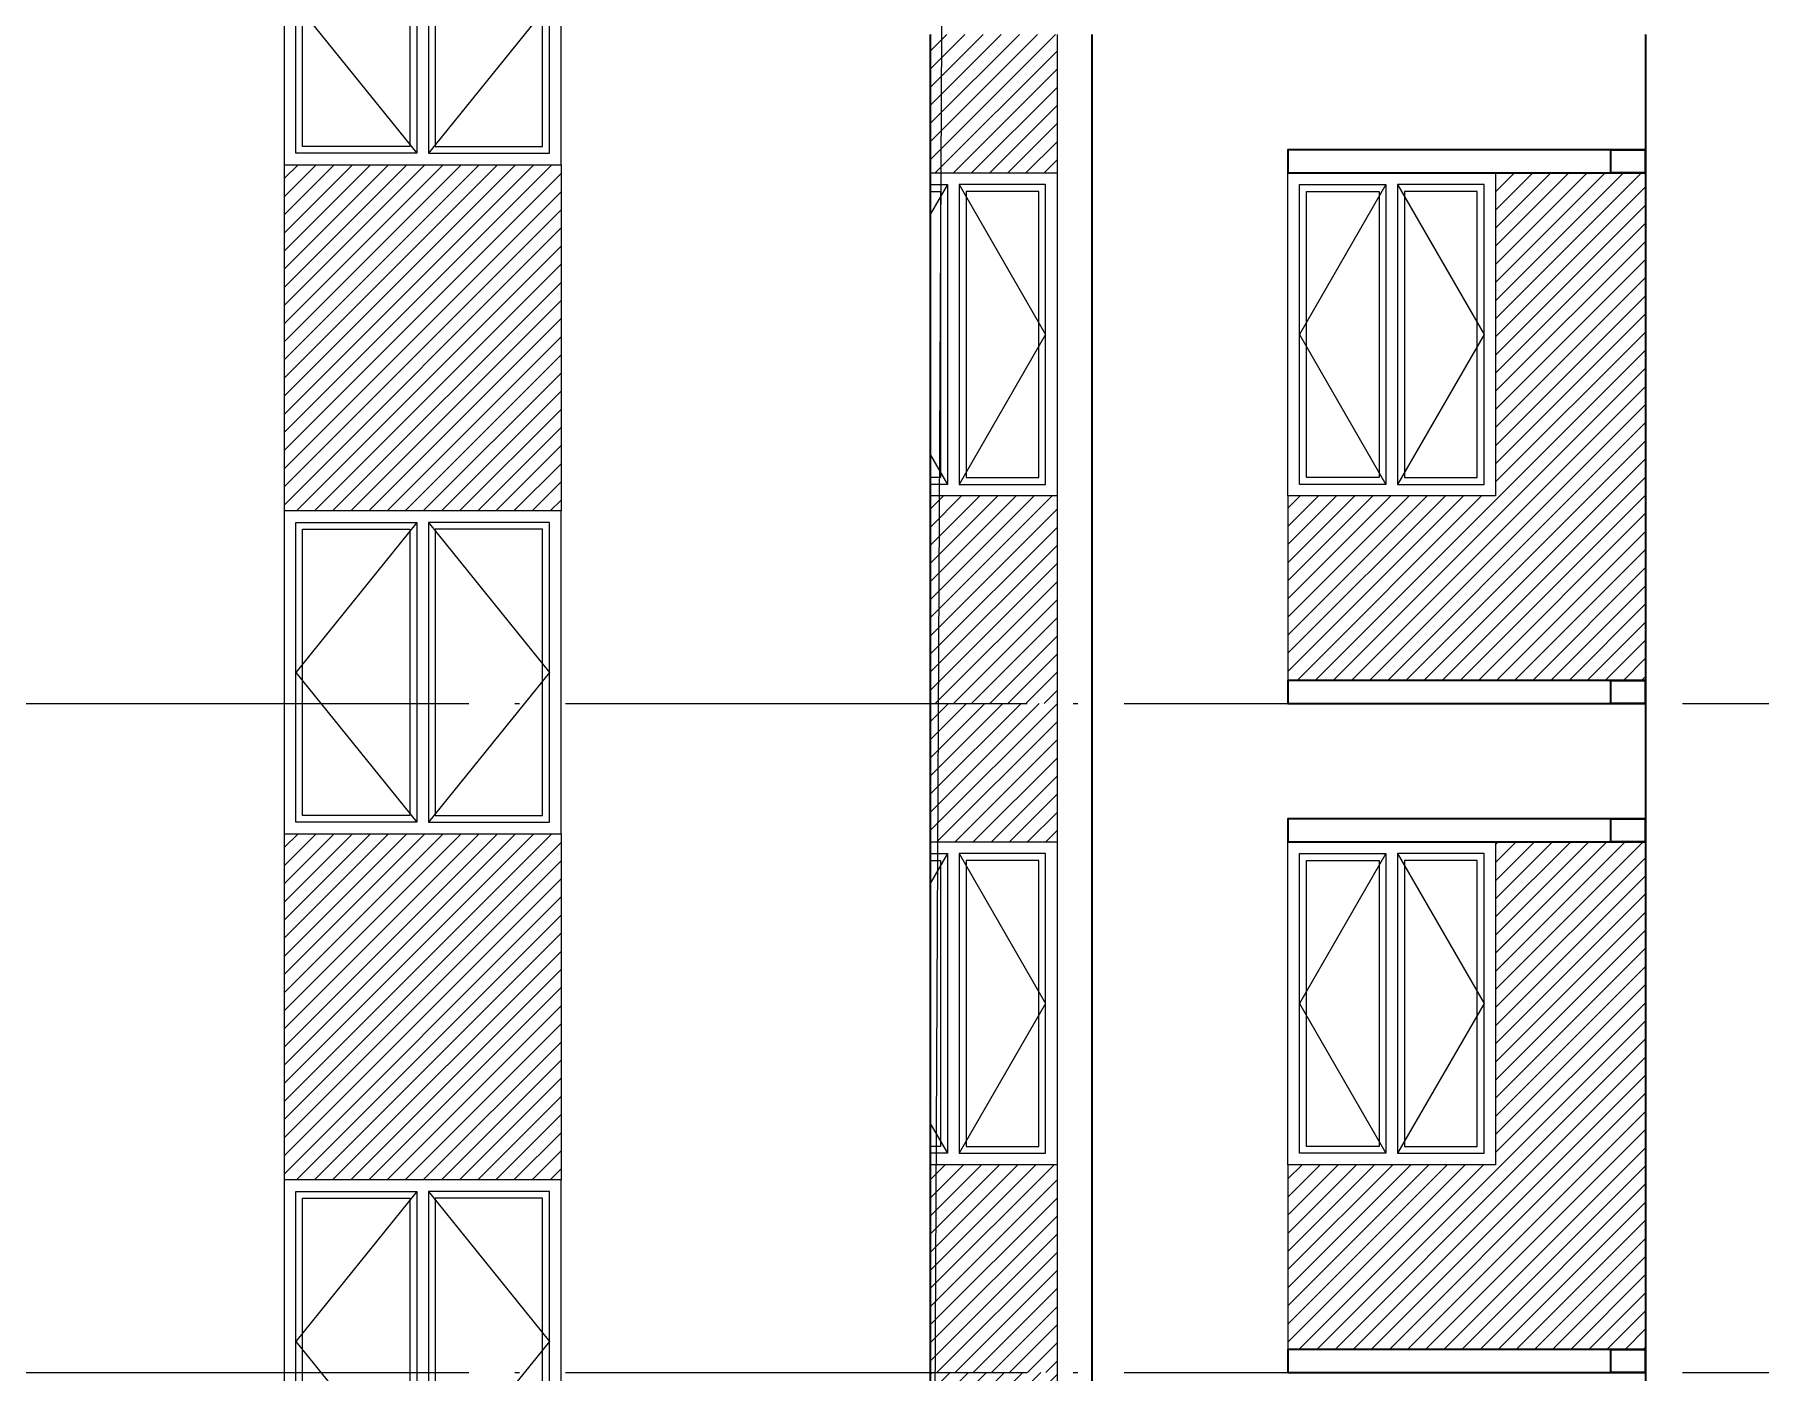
# Model space of a CAD drawing. Extents: x 27938 to 983267, y -209821 to 1628073.
# Drawn here: x 717435 to 724915, y 52040 to 57840 of the extents above; entities that cross this region are included whole.
import ezdxf
from ezdxf.xclip import XClip

# ---------------------------------------------------------------- set-up
doc = ezdxf.new("R2010")
doc.units = 0
doc.header["$LTSCALE"] = 1000
doc.header["$MEASUREMENT"] = 0
doc.header["$XCLIPFRAME"] = 0
doc.linetypes.add('DOTE', pattern=[2.42, 2, -0.2, 0.02, -0.2])
doc.layers.add('3-剖面填充（细）', color=250, linetype='Continuous')
for name, color, linetype, lineweight in [('DOTE', 19, 'DOTE', 9), ('WINDOW', 144, 'Continuous', 15), ('立面-中轮廓线', 213, 'Continuous', 35), ('立面-普通轮廓', 7, 'Continuous', 18), ('立面-洞口示意', 152, 'Continuous', 13), ('立面-窗开启线', 250, 'Continuous', 13)]:
    doc.layers.add(name, color=color, linetype=linetype, lineweight=lineweight)
pattern_1 = [(45, (223511.654, -4e-12), (-39.2886205, 39.2886205), [])]

# ---------------------------------------------------------------- blocks, each defined once
blk = doc.blocks.new('A$C1B273453')
at = {"layer": 'WINDOW'}
for points in [[(50, 1350), (575, 1350), (575, 50), (50, 50)], [(1150, 1350), (625, 1350), (625, 50), (1150, 50)]]:
    blk.add_lwpolyline(points, close=True, dxfattribs=at)
at = {"layer": 'WINDOW', "color": 250}
for points in [[(80, 1320), (545, 1320), (545, 80), (80, 80)], [(1120, 1320), (655, 1320), (655, 80), (1120, 80)]]:
    blk.add_lwpolyline(points, close=True, dxfattribs=at)
at = {"layer": '立面-普通轮廓'}
blk.add_lwpolyline([(1200, 1400), (0, 1400), (0, 0), (1200, 0)], close=True, dxfattribs=at)
at = {"layer": '立面-窗开启线', "color": 251, "ltscale": 0.5, "true_color": 0x636466}
for points in [[(575, 1350), (50, 700), (575, 50)], [(625, 1350), (1150, 700), (625, 50)]]:
    blk.add_lwpolyline(points, dxfattribs=at)
blk = doc.blocks.new('A$C318717E3')
at = {"layer": 'WINDOW'}
for points in [[(50, 1350), (425, 1350), (425, 50), (50, 50)], [(850, 1350), (475, 1350), (475, 50), (850, 50)]]:
    blk.add_lwpolyline(points, close=True, dxfattribs=at)
at = {"layer": 'WINDOW', "color": 250}
for points in [[(80, 1320), (395, 1320), (395, 80), (80, 80)], [(820, 1320), (505, 1320), (505, 80), (820, 80)]]:
    blk.add_lwpolyline(points, close=True, dxfattribs=at)
at = {"layer": '立面-普通轮廓'}
blk.add_lwpolyline([(0, 1400), (900, 1400), (900, 0), (0, 0)], close=True, dxfattribs=at)
at = {"layer": '立面-窗开启线', "color": 251, "ltscale": 0.5, "true_color": 0x636466}
for points in [[(425, 1350), (50, 700), (425, 50)], [(475, 1350), (850, 700), (475, 50)]]:
    blk.add_lwpolyline(points, dxfattribs=at)
blk = doc.blocks.new('HFHFHTFHFHTF')
at = {"layer": '立面-中轮廓线'}
for p, q in [((775196.1, 35276), (775196.1, 32376)), ((775196.1, 35276), (775196.1, 32376)), ((775896, 35276), (775896, 32376)), ((778296.1, 35276), (778296.1, 32376))]:
    blk.add_line(p, q, dxfattribs=at)
for points in [[(778296, 34776), (776746, 34776), (776746, 34676), (778296, 34676)], [(778296, 32476), (776746, 32476), (776746, 32376), (778296, 32376)]]:
    blk.add_lwpolyline(points, close=True, dxfattribs=at)
for points in [[(778296.1, 34676), (778146.1, 34676), (778146.1, 34776), (778296.1, 34776)], [(778296.1, 32376), (778146.1, 32376), (778146.1, 32476), (778296.1, 32476)]]:
    blk.add_lwpolyline(points, dxfattribs=at)
for name, p in [('A$C1B273453', (772396.1, 34711)), ('A$C318717E3', (776746.1, 33276))]:
    blk.add_blockref(name, p)
ref = blk.add_blockref('A$C318717E3', (774846.1, 33276))
XClip(ref).set_block_clipping_path([(350.003404679, 0), (900.0002853817, 1400)])
blk = doc.blocks.new('GDFGDGRDGDDDWED')
at = {"layer": '3-剖面填充（细）'}
h = blk.add_hatch(dxfattribs=at)
h.set_pattern_fill('ANSI31', color=256, scale=35)
h.set_pattern_definition([(45, (224860.073, 1423), (-39.2886205, 39.2886205), [])])
h.paths.add_polyline_path([(775195.8, 35276), (775745.9, 35276), (775746.5, 34676), (775196.3, 34676)])
h = blk.add_hatch(dxfattribs=at)
h.set_pattern_fill('ANSI31', color=256, scale=35)
h.set_pattern_definition(pattern_1)
h.paths.add_polyline_path([(778296.1, 33276), (777646.1, 33276), (777646.1, 34676), (778296.1, 34676)])
h = blk.add_hatch(dxfattribs=at)
h.set_pattern_fill('ANSI31', color=256, scale=35)
h.set_pattern_definition([(45, (224860.073, -877), (-39.2886205, 39.2886205), [])])
h.paths.add_polyline_path([(775746.5, 32376), (775196.5, 32376), (775195.7, 33276), (775745.7, 33276)])
h = blk.add_hatch(dxfattribs=at)
h.set_pattern_fill('ANSI31', color=256, scale=35)
h.set_pattern_definition(pattern_1)
h.paths.add_polyline_path([(778296.1, 32476), (776746.1, 32476), (776746.1, 33276), (778296.1, 33276)])
for p, q in [((775746.1, 35276), (775746.1, 34676)), ((775746.1, 33276), (775746.1, 32376)), ((776746.1, 33276), (776746.1, 32476))]:
    blk.add_line(p, q, dxfattribs=at)

msp = doc.modelspace()

# ---------------------------------------------------------------- hatches: boundary and pattern name
at = {"layer": '3-剖面填充（细）'}
h = msp.add_hatch(dxfattribs=at)
h.set_pattern_fill('ANSI31', color=256, scale=35)
h.set_pattern_definition([(45, (197730.6, 21722.28), (-39.2886205, 39.2886205), [])])
h.paths.add_polyline_path([(718516.4, 55775.3), (719716.8, 55775.3), (719717.4, 57275.3), (718517, 57275.3)])
h = msp.add_hatch(dxfattribs=at)
h.set_pattern_fill('ANSI31', color=256, scale=35)
h.set_pattern_definition([(45, (197730.6, 18822.28), (-39.2886205, 39.2886205), [])])
h.paths.add_polyline_path([(718516.4, 52875.3), (719716.8, 52875.3), (719717.4, 54375.3), (718517, 54375.3)])

# ---------------------------------------------------------------- linework, layer by layer
for p, q in [((718516.6, 57275.3), (718516.6, 55775.3)), ((719716.6, 57275.3), (719716.6, 55775.3)), ((718516.6, 54375.3), (718516.6, 52875.3)), ((719716.6, 54375.3), (719716.6, 52875.3))]:
    msp.add_line(p, q, dxfattribs=at)
at = {"layer": 'DOTE', "linetype": 'DOTE'}
for p, q in [((681016.6, 54940.3), (732616.6, 54940.3)), ((681016.6, 52040.3), (732616.6, 52040.3))]:
    msp.add_line(p, q, dxfattribs=at)
at = {"layer": '立面-洞口示意'}
msp.add_lwpolyline([(721316.6, 47440.1), (721419, 68552.7), (722016.6, 68840.3)], dxfattribs=at)

# ---------------------------------------------------------------- block references
for name, p in [('HFHFHTFHFHTF', (-53879.5, 22564.3)), ('GDFGDGRDGDDDWED', (-53879.5, 22564.3)), ('HFHFHTFHFHTF', (-53879.5, 19664.3)), ('GDFGDGRDGDDDWED', (-53879.5, 19664.3)), ('HFHFHTFHFHTF', (-53879.5, 16764.3)), ('GDFGDGRDGDDDWED', (-53879.5, 16764.3))]:
    msp.add_blockref(name, p)

doc.saveas('drawing.dxf')
